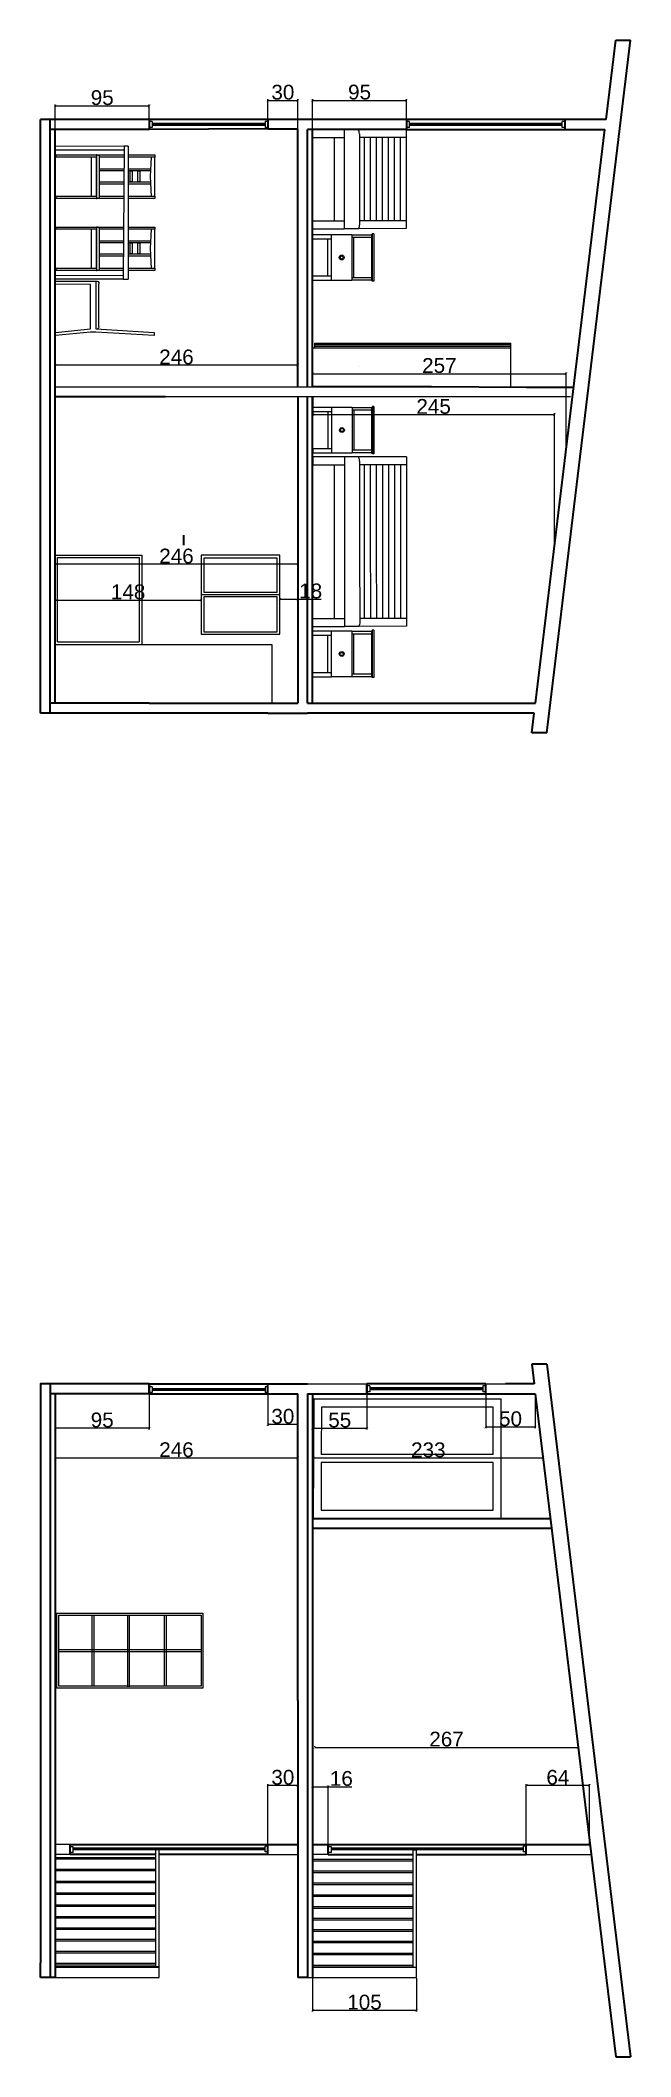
# Model space of a CAD drawing. Header units: millimetres. Extents: x -22998 to -18786, y -314738 to -312693.
# Drawn here: x -19385 to -18786, y -314738 to -312693 of the extents above.
import ezdxf

# ---------------------------------------------------------------- set-up
doc = ezdxf.new("R2010")
doc.units = ezdxf.units.MM
for name, color, linetype, lineweight in [('A-ELEV-MBE1', 7, 'Continuous', 35), ('A-FURN', 8, 'Continuous', 18), ('A-GLAZ-FULL', 4, 'Continuous', 25), ('A-SECT-MCUT', 7, 'Continuous', 35), ('A-WALL-FULL-INTR', 7, 'Continuous', 35), ('quote', 3, 'Continuous', 18)]:
    doc.layers.add(name, color=color, linetype=linetype, lineweight=lineweight)
doc.layers.add('linee di prosp', color=3, linetype='Continuous')
doc.layers.add('struttura', color=7, linetype='Continuous')
doc.styles.get("Standard").update_dxf_attribs({"font": 'Arial.ttf'})
doc.dimstyles.new('ISO-25', dxfattribs={"dimtxt": 15, "dimasz": 2.5, "dimexe": 1.25, "dimexo": 0.625, "dimtad": 1, "dimdec": 0, "dimtxsty": 'Standard', "dimblk": 'ARCHTICK', "dimblk1": 'ARCHTICK', "dimblk2": 'ARCHTICK', "dimcen": 2.5, "dimclrd": 256, "dimclrt": 256, "dimadec": 0, "dimazin": 0, "dimtfac": 1, "dimtdec": 0, "dimtmove": 0, "dimatfit": 3, "dimfxl": 1, "dimarcsym": 0})

# ---------------------------------------------------------------- blocks, each defined once
blk = doc.blocks.new('A$C780F1DE5')
blk.add_line((-43.9, 41.9), (38.6, 41.9))
blk.add_lwpolyline([(-61.7, 149), (-55.2, 36.1), (-55.2, 25.6), (-61.7, -42), (-55.5, -42), (-48.9, 25.6), (36.9, 25.6), (38, -42), (43.5, -42), (43.9, 36.1), (-48.9, 36.1), (-55.5, 149), (-61.7, 149)], close=True)
for centre, radius, start, end in [((-43.9, 36.2), 5.65, 89.5406, 155.0919), ((39.3, 37.1), 4.79, 347.6172, 97.8367)]:
    blk.add_arc(centre, radius, start, end)
blk = doc.blocks.new('_ArchTick')
at = {"color": 0, "linetype": 'ByBlock', "const_width": 0.15}
blk.add_lwpolyline([(-0.5, -0.5), (0.5, 0.5)], dxfattribs=at)
blk = doc.blocks.new('*D14')
at = {"layer": 'quote', "color": 0, "lineweight": -2, "transparency": 16777216}
for p, q in [((-19369.7, -313053.5), (-19369.7, -313021)), ((-19123.7, -313043.4), (-19123.7, -313021))]:
    blk.add_line(p, q, dxfattribs=at)
at = {"layer": 'quote', "lineweight": -2, "transparency": 16777216}
blk.add_line((-19123.7, -313022.2), (-19369.7, -313022.2), dxfattribs=at)
at = {"layer": 'quote', "lineweight": -2, "transparency": 16777216, "xscale": 2.5, "yscale": 2.5, "zscale": 2.5, "rotation": 180}
blk.add_blockref('_ArchTick', (-19369.7, -313022.2), dxfattribs=at)
at = {"layer": 'quote', "lineweight": -2, "transparency": 16777216, "xscale": 2.5, "yscale": 2.5, "zscale": 2.5}
blk.add_blockref('_ArchTick', (-19123.7, -313022.2), dxfattribs=at)
at = {"layer": 'quote', "transparency": 16777216, "insert": (-19246.7, -313014), "char_height": 15, "attachment_point": 5}
blk.add_mtext('246', dxfattribs=at)
blk = doc.blocks.new('*D15')
at = {"layer": 'quote', "color": 0, "lineweight": -2, "transparency": 16777216}
for p, q in [((-19108.7, -313043.4), (-19108.7, -313029.7)), ((-18851.6, -313107.8), (-18851.6, -313029.7))]:
    blk.add_line(p, q, dxfattribs=at)
at = {"layer": 'quote', "lineweight": -2, "transparency": 16777216}
blk.add_line((-19108.7, -313030.9), (-18851.6, -313030.9), dxfattribs=at)
at = {"layer": 'quote', "lineweight": -2, "transparency": 16777216, "xscale": 2.5, "yscale": 2.5, "zscale": 2.5, "rotation": 180}
blk.add_blockref('_ArchTick', (-19108.7, -313030.9), dxfattribs=at)
at = {"layer": 'quote', "lineweight": -2, "transparency": 16777216, "xscale": 2.5, "yscale": 2.5, "zscale": 2.5}
blk.add_blockref('_ArchTick', (-18851.6, -313030.9), dxfattribs=at)
at = {"layer": 'quote', "transparency": 16777216, "insert": (-18980.1, -313022.7), "char_height": 15, "attachment_point": 5}
blk.add_mtext('257', dxfattribs=at)
blk = doc.blocks.new('*D16')
at = {"layer": 'quote', "color": 0, "lineweight": -2, "transparency": 16777216}
for p, q in [((-19108.4, -313054.7), (-19108.4, -313073.6)), ((-18863.3, -313204), (-18863.3, -313071.1))]:
    blk.add_line(p, q, dxfattribs=at)
at = {"layer": 'quote', "lineweight": -2, "transparency": 16777216}
blk.add_line((-19108.4, -313072.4), (-18863.3, -313072.4), dxfattribs=at)
at = {"layer": 'quote', "lineweight": -2, "transparency": 16777216, "xscale": 2.5, "yscale": 2.5, "zscale": 2.5, "rotation": 180}
blk.add_blockref('_ArchTick', (-19108.4, -313072.4), dxfattribs=at)
at = {"layer": 'quote', "lineweight": -2, "transparency": 16777216, "xscale": 2.5, "yscale": 2.5, "zscale": 2.5}
blk.add_blockref('_ArchTick', (-18863.3, -313072.4), dxfattribs=at)
at = {"layer": 'quote', "transparency": 16777216, "insert": (-18985.9, -313064.2), "char_height": 15, "attachment_point": 5}
blk.add_mtext('245', dxfattribs=at)
blk = doc.blocks.new('*D17')
at = {"layer": 'quote', "color": 0, "lineweight": -2, "transparency": 16777216}
for p, q in [((-19369.7, -313223.6), (-19369.7, -313223)), ((-19123.7, -313223.6), (-19123.7, -313223))]:
    blk.add_line(p, q, dxfattribs=at)
at = {"layer": 'quote', "lineweight": -2, "transparency": 16777216}
blk.add_line((-19123.7, -313224.2), (-19369.7, -313224.2), dxfattribs=at)
at = {"layer": 'quote', "lineweight": -2, "transparency": 16777216, "xscale": 2.5, "yscale": 2.5, "zscale": 2.5, "rotation": 180}
blk.add_blockref('_ArchTick', (-19369.7, -313224.2), dxfattribs=at)
at = {"layer": 'quote', "lineweight": -2, "transparency": 16777216, "xscale": 2.5, "yscale": 2.5, "zscale": 2.5}
blk.add_blockref('_ArchTick', (-19123.7, -313224.2), dxfattribs=at)
at = {"layer": 'quote', "transparency": 16777216, "insert": (-19246.7, -313216), "char_height": 15, "attachment_point": 5}
blk.add_mtext('246', dxfattribs=at)
blk = doc.blocks.new('*D18')
at = {"layer": 'quote', "color": 0, "lineweight": -2, "transparency": 16777216}
for p, q in [((-19369.7, -313260), (-19369.7, -313259.3)), ((-19221.7, -313260), (-19221.7, -313259.3))]:
    blk.add_line(p, q, dxfattribs=at)
at = {"layer": 'quote', "lineweight": -2, "transparency": 16777216}
blk.add_line((-19369.7, -313260.6), (-19221.7, -313260.6), dxfattribs=at)
at = {"layer": 'quote', "lineweight": -2, "transparency": 16777216, "xscale": 2.5, "yscale": 2.5, "zscale": 2.5, "rotation": 180}
blk.add_blockref('_ArchTick', (-19369.7, -313260.6), dxfattribs=at)
at = {"layer": 'quote', "lineweight": -2, "transparency": 16777216, "xscale": 2.5, "yscale": 2.5, "zscale": 2.5}
blk.add_blockref('_ArchTick', (-19221.7, -313260.6), dxfattribs=at)
at = {"layer": 'quote', "transparency": 16777216, "insert": (-19295.7, -313252.3), "char_height": 15, "attachment_point": 5}
blk.add_mtext('148', dxfattribs=at)
blk = doc.blocks.new('*D19')
at = {"layer": 'quote', "color": 0, "lineweight": -2, "transparency": 16777216}
for p, q in [((-19369.7, -314066.3), (-19369.7, -314132.1)), ((-19123.7, -314066.3), (-19123.7, -314132.1))]:
    blk.add_line(p, q, dxfattribs=at)
at = {"layer": 'quote', "lineweight": -2, "transparency": 16777216}
blk.add_line((-19369.7, -314130.9), (-19123.7, -314130.9), dxfattribs=at)
at = {"layer": 'quote', "lineweight": -2, "transparency": 16777216, "xscale": 2.5, "yscale": 2.5, "zscale": 2.5, "rotation": 180}
blk.add_blockref('_ArchTick', (-19369.7, -314130.9), dxfattribs=at)
at = {"layer": 'quote', "lineweight": -2, "transparency": 16777216, "xscale": 2.5, "yscale": 2.5, "zscale": 2.5}
blk.add_blockref('_ArchTick', (-19123.7, -314130.9), dxfattribs=at)
at = {"layer": 'quote', "transparency": 16777216, "insert": (-19246.7, -314122.6), "char_height": 15, "attachment_point": 5}
blk.add_mtext('246', dxfattribs=at)
blk = doc.blocks.new('*D20')
at = {"layer": 'quote', "color": 0, "lineweight": -2, "transparency": 16777216}
for p, q in [((-19107.8, -314130.3), (-19107.8, -314129.7)), ((-18874.9, -314130.3), (-18874.9, -314129.7))]:
    blk.add_line(p, q, dxfattribs=at)
at = {"layer": 'quote', "lineweight": -2, "transparency": 16777216}
blk.add_line((-19107.8, -314130.9), (-18874.9, -314130.9), dxfattribs=at)
at = {"layer": 'quote', "lineweight": -2, "transparency": 16777216, "xscale": 2.5, "yscale": 2.5, "zscale": 2.5, "rotation": 180}
blk.add_blockref('_ArchTick', (-19107.8, -314130.9), dxfattribs=at)
at = {"layer": 'quote', "lineweight": -2, "transparency": 16777216, "xscale": 2.5, "yscale": 2.5, "zscale": 2.5}
blk.add_blockref('_ArchTick', (-18874.9, -314130.9), dxfattribs=at)
at = {"layer": 'quote', "transparency": 16777216, "insert": (-18991.3, -314122.7), "char_height": 15, "attachment_point": 5}
blk.add_mtext('233', dxfattribs=at)
blk = doc.blocks.new('*D21')
at = {"layer": 'quote', "color": 0, "lineweight": -2, "transparency": 16777216}
for p, q in [((-19106.3, -314423.9), (-19106.3, -314423.2)), ((-18839.3, -314423.9), (-18839.3, -314423.2))]:
    blk.add_line(p, q, dxfattribs=at)
at = {"layer": 'quote', "lineweight": -2, "transparency": 16777216}
blk.add_line((-19106.3, -314424.5), (-18839.3, -314424.5), dxfattribs=at)
at = {"layer": 'quote', "lineweight": -2, "transparency": 16777216, "xscale": 2.5, "yscale": 2.5, "zscale": 2.5, "rotation": 180}
blk.add_blockref('_ArchTick', (-19106.3, -314424.5), dxfattribs=at)
at = {"layer": 'quote', "lineweight": -2, "transparency": 16777216, "xscale": 2.5, "yscale": 2.5, "zscale": 2.5}
blk.add_blockref('_ArchTick', (-18839.3, -314424.5), dxfattribs=at)
at = {"layer": 'quote', "transparency": 16777216, "insert": (-18972.8, -314416.2), "char_height": 15, "attachment_point": 5}
blk.add_mtext('267', dxfattribs=at)
blk = doc.blocks.new('*D22')
at = {"layer": 'quote', "color": 0, "lineweight": -2, "transparency": 16777216}
for p, q in [((-19108.7, -314522.4), (-19108.7, -314463.1)), ((-19092.7, -314522.4), (-19092.7, -314463.1))]:
    blk.add_line(p, q, dxfattribs=at)
at = {"layer": 'quote', "lineweight": -2, "transparency": 16777216}
for p, q in [((-19108.7, -314464.4), (-19092.7, -314464.4)), ((-19092.7, -314464.4), (-19068.9, -314464.4))]:
    blk.add_line(p, q, dxfattribs=at)
at = {"layer": 'quote', "lineweight": -2, "transparency": 16777216, "xscale": 2.5, "yscale": 2.5, "zscale": 2.5, "rotation": 180}
blk.add_blockref('_ArchTick', (-19108.7, -314464.4), dxfattribs=at)
at = {"layer": 'quote', "lineweight": -2, "transparency": 16777216, "xscale": 2.5, "yscale": 2.5, "zscale": 2.5}
blk.add_blockref('_ArchTick', (-19092.7, -314464.4), dxfattribs=at)
at = {"layer": 'quote', "transparency": 16777216, "insert": (-19079.5, -314456.1), "char_height": 15, "attachment_point": 5}
blk.add_mtext('16', dxfattribs=at)
blk = doc.blocks.new('*D23')
at = {"layer": 'quote', "color": 0, "lineweight": -2, "transparency": 16777216}
for p, q in [((-19108.7, -314066.3), (-19108.7, -314102)), ((-19053.5, -314066.3), (-19053.5, -314102))]:
    blk.add_line(p, q, dxfattribs=at)
at = {"layer": 'quote', "lineweight": -2, "transparency": 16777216}
blk.add_line((-19108.7, -314100.7), (-19053.5, -314100.7), dxfattribs=at)
at = {"layer": 'quote', "lineweight": -2, "transparency": 16777216, "xscale": 2.5, "yscale": 2.5, "zscale": 2.5, "rotation": 180}
blk.add_blockref('_ArchTick', (-19108.7, -314100.7), dxfattribs=at)
at = {"layer": 'quote', "lineweight": -2, "transparency": 16777216, "xscale": 2.5, "yscale": 2.5, "zscale": 2.5}
blk.add_blockref('_ArchTick', (-19053.5, -314100.7), dxfattribs=at)
at = {"layer": 'quote', "transparency": 16777216, "insert": (-19081.1, -314092.5), "char_height": 15, "attachment_point": 5}
blk.add_mtext('55', dxfattribs=at)
blk = doc.blocks.new('*D24')
at = {"layer": 'quote', "color": 0, "lineweight": -2, "transparency": 16777216}
for p, q in [((-19369.7, -314066.3), (-19369.7, -314102)), ((-19274.3, -314066.3), (-19274.3, -314102))]:
    blk.add_line(p, q, dxfattribs=at)
at = {"layer": 'quote', "lineweight": -2, "transparency": 16777216}
blk.add_line((-19274.3, -314100.7), (-19369.7, -314100.7), dxfattribs=at)
at = {"layer": 'quote', "lineweight": -2, "transparency": 16777216, "xscale": 2.5, "yscale": 2.5, "zscale": 2.5, "rotation": 180}
blk.add_blockref('_ArchTick', (-19369.7, -314100.7), dxfattribs=at)
at = {"layer": 'quote', "lineweight": -2, "transparency": 16777216, "xscale": 2.5, "yscale": 2.5, "zscale": 2.5}
blk.add_blockref('_ArchTick', (-19274.3, -314100.7), dxfattribs=at)
at = {"layer": 'quote', "transparency": 16777216, "insert": (-19322, -314092.4), "char_height": 15, "attachment_point": 5}
blk.add_mtext('95', dxfattribs=at)
blk = doc.blocks.new('*D25')
at = {"layer": 'quote', "color": 0, "lineweight": -2, "transparency": 16777216}
for p, q in [((-19108.7, -314658.6), (-19108.7, -314692.5)), ((-19003.3, -314658.6), (-19003.3, -314692.5))]:
    blk.add_line(p, q, dxfattribs=at)
at = {"layer": 'quote', "lineweight": -2, "transparency": 16777216}
blk.add_line((-19108.7, -314691.2), (-19003.3, -314691.2), dxfattribs=at)
at = {"layer": 'quote', "lineweight": -2, "transparency": 16777216, "xscale": 2.5, "yscale": 2.5, "zscale": 2.5, "rotation": 180}
blk.add_blockref('_ArchTick', (-19108.7, -314691.2), dxfattribs=at)
at = {"layer": 'quote', "lineweight": -2, "transparency": 16777216, "xscale": 2.5, "yscale": 2.5, "zscale": 2.5}
blk.add_blockref('_ArchTick', (-19003.3, -314691.2), dxfattribs=at)
at = {"layer": 'quote', "transparency": 16777216, "insert": (-19056, -314683), "char_height": 15, "attachment_point": 5}
blk.add_mtext('105', dxfattribs=at)
blk = doc.blocks.new('*D26')
at = {"layer": 'quote', "color": 0, "lineweight": -2, "transparency": 16777216}
for p, q in [((-18891.9, -314522.4), (-18891.9, -314461.9)), ((-18827.9, -314522.4), (-18827.9, -314461.9))]:
    blk.add_line(p, q, dxfattribs=at)
at = {"layer": 'quote', "lineweight": -2, "transparency": 16777216}
blk.add_line((-18827.9, -314463.1), (-18891.9, -314463.1), dxfattribs=at)
at = {"layer": 'quote', "lineweight": -2, "transparency": 16777216, "xscale": 2.5, "yscale": 2.5, "zscale": 2.5, "rotation": 180}
blk.add_blockref('_ArchTick', (-18891.9, -314463.1), dxfattribs=at)
at = {"layer": 'quote', "lineweight": -2, "transparency": 16777216, "xscale": 2.5, "yscale": 2.5, "zscale": 2.5}
blk.add_blockref('_ArchTick', (-18827.9, -314463.1), dxfattribs=at)
at = {"layer": 'quote', "transparency": 16777216, "insert": (-18859.9, -314454.9), "char_height": 15, "attachment_point": 5}
blk.add_mtext('64', dxfattribs=at)
blk = doc.blocks.new('*D27')
at = {"layer": 'quote', "color": 0, "lineweight": -2, "transparency": 16777216}
for p, q in [((-19153.9, -314522.4), (-19153.9, -314461.9)), ((-19123.7, -314522.4), (-19123.7, -314461.9))]:
    blk.add_line(p, q, dxfattribs=at)
at = {"layer": 'quote', "lineweight": -2, "transparency": 16777216}
blk.add_line((-19123.7, -314463.1), (-19153.9, -314463.1), dxfattribs=at)
at = {"layer": 'quote', "lineweight": -2, "transparency": 16777216, "xscale": 2.5, "yscale": 2.5, "zscale": 2.5, "rotation": 180}
blk.add_blockref('_ArchTick', (-19153.9, -314463.1), dxfattribs=at)
at = {"layer": 'quote', "lineweight": -2, "transparency": 16777216, "xscale": 2.5, "yscale": 2.5, "zscale": 2.5}
blk.add_blockref('_ArchTick', (-19123.7, -314463.1), dxfattribs=at)
at = {"layer": 'quote', "transparency": 16777216, "insert": (-19138.8, -314454.9), "char_height": 15, "attachment_point": 5}
blk.add_mtext('30', dxfattribs=at)
blk = doc.blocks.new('*D28')
at = {"layer": 'quote', "color": 0, "lineweight": -2, "transparency": 16777216}
for p, q in [((-19153.9, -314065.2), (-19153.9, -314098.2)), ((-19123.7, -314066.3), (-19123.7, -314098.2))]:
    blk.add_line(p, q, dxfattribs=at)
at = {"layer": 'quote', "lineweight": -2, "transparency": 16777216}
blk.add_line((-19123.7, -314097), (-19153.9, -314097), dxfattribs=at)
at = {"layer": 'quote', "lineweight": -2, "transparency": 16777216, "xscale": 2.5, "yscale": 2.5, "zscale": 2.5, "rotation": 180}
blk.add_blockref('_ArchTick', (-19153.9, -314097), dxfattribs=at)
at = {"layer": 'quote', "lineweight": -2, "transparency": 16777216, "xscale": 2.5, "yscale": 2.5, "zscale": 2.5}
blk.add_blockref('_ArchTick', (-19123.7, -314097), dxfattribs=at)
at = {"layer": 'quote', "transparency": 16777216, "insert": (-19138.8, -314088.7), "char_height": 15, "attachment_point": 5}
blk.add_mtext('30', dxfattribs=at)
blk = doc.blocks.new('*D29')
at = {"layer": 'quote', "color": 0, "lineweight": -2, "transparency": 16777216}
for p, q in [((-18933, -314066.3), (-18933, -314100.7)), ((-18882.8, -314066.3), (-18882.8, -314100.7))]:
    blk.add_line(p, q, dxfattribs=at)
at = {"layer": 'quote', "lineweight": -2, "transparency": 16777216}
blk.add_line((-18882.8, -314099.5), (-18933, -314099.5), dxfattribs=at)
at = {"layer": 'quote', "lineweight": -2, "transparency": 16777216, "xscale": 2.5, "yscale": 2.5, "zscale": 2.5, "rotation": 180}
blk.add_blockref('_ArchTick', (-18933, -314099.5), dxfattribs=at)
at = {"layer": 'quote', "lineweight": -2, "transparency": 16777216, "xscale": 2.5, "yscale": 2.5, "zscale": 2.5}
blk.add_blockref('_ArchTick', (-18882.8, -314099.5), dxfattribs=at)
at = {"layer": 'quote', "transparency": 16777216, "insert": (-18907.9, -314091.2), "char_height": 15, "attachment_point": 5}
blk.add_mtext('50', dxfattribs=at)
blk = doc.blocks.new('*D30')
at = {"layer": 'quote', "color": 0, "lineweight": -2, "transparency": 16777216}
for p, q in [((-19141.7, -313259), (-19141.7, -313258.4)), ((-19123.7, -313259), (-19123.7, -313258.4))]:
    blk.add_line(p, q, dxfattribs=at)
at = {"layer": 'quote', "lineweight": -2, "transparency": 16777216}
for p, q in [((-19141.7, -313259.6), (-19123.7, -313259.6)), ((-19123.7, -313259.6), (-19099.9, -313259.6))]:
    blk.add_line(p, q, dxfattribs=at)
at = {"layer": 'quote', "lineweight": -2, "transparency": 16777216, "xscale": 2.5, "yscale": 2.5, "zscale": 2.5, "rotation": 180}
blk.add_blockref('_ArchTick', (-19141.7, -313259.6), dxfattribs=at)
at = {"layer": 'quote', "lineweight": -2, "transparency": 16777216, "xscale": 2.5, "yscale": 2.5, "zscale": 2.5}
blk.add_blockref('_ArchTick', (-19123.7, -313259.6), dxfattribs=at)
at = {"layer": 'quote', "transparency": 16777216, "insert": (-19110.6, -313251.4), "char_height": 15, "attachment_point": 5}
blk.add_mtext('18', dxfattribs=at)
blk = doc.blocks.new('*D31')
at = {"layer": 'quote', "color": 0, "lineweight": -2, "transparency": 16777216}
for p, q in [((-19369.7, -312782.4), (-19369.7, -312757.9)), ((-19274.3, -312782.4), (-19274.3, -312757.9))]:
    blk.add_line(p, q, dxfattribs=at)
at = {"layer": 'quote', "lineweight": -2, "transparency": 16777216}
blk.add_line((-19369.7, -312759.2), (-19274.3, -312759.2), dxfattribs=at)
at = {"layer": 'quote', "lineweight": -2, "transparency": 16777216, "xscale": 2.5, "yscale": 2.5, "zscale": 2.5, "rotation": 180}
blk.add_blockref('_ArchTick', (-19369.7, -312759.2), dxfattribs=at)
at = {"layer": 'quote', "lineweight": -2, "transparency": 16777216, "xscale": 2.5, "yscale": 2.5, "zscale": 2.5}
blk.add_blockref('_ArchTick', (-19274.3, -312759.2), dxfattribs=at)
at = {"layer": 'quote', "transparency": 16777216, "insert": (-19322, -312750.9), "char_height": 15, "attachment_point": 5}
blk.add_mtext('95', dxfattribs=at)
blk = doc.blocks.new('*D32')
at = {"layer": 'quote', "color": 0, "lineweight": -2, "transparency": 16777216}
for p, q in [((-19153.9, -312772.4), (-19153.9, -312752.4)), ((-19123.7, -312781.8), (-19123.7, -312752.4))]:
    blk.add_line(p, q, dxfattribs=at)
at = {"layer": 'quote', "lineweight": -2, "transparency": 16777216}
blk.add_line((-19153.9, -312753.6), (-19123.7, -312753.6), dxfattribs=at)
at = {"layer": 'quote', "lineweight": -2, "transparency": 16777216, "xscale": 2.5, "yscale": 2.5, "zscale": 2.5, "rotation": 180}
blk.add_blockref('_ArchTick', (-19153.9, -312753.6), dxfattribs=at)
at = {"layer": 'quote', "lineweight": -2, "transparency": 16777216, "xscale": 2.5, "yscale": 2.5, "zscale": 2.5}
blk.add_blockref('_ArchTick', (-19123.7, -312753.6), dxfattribs=at)
at = {"layer": 'quote', "transparency": 16777216, "insert": (-19138.8, -312745.4), "char_height": 15, "attachment_point": 5}
blk.add_mtext('30', dxfattribs=at)
blk = doc.blocks.new('*D33')
at = {"layer": 'quote', "color": 0, "lineweight": -2, "transparency": 16777216}
for p, q in [((-19108.7, -312782.4), (-19108.7, -312752.4)), ((-19013.3, -312782.4), (-19013.3, -312752.4))]:
    blk.add_line(p, q, dxfattribs=at)
at = {"layer": 'quote', "lineweight": -2, "transparency": 16777216}
blk.add_line((-19108.7, -312753.6), (-19013.3, -312753.6), dxfattribs=at)
at = {"layer": 'quote', "lineweight": -2, "transparency": 16777216, "xscale": 2.5, "yscale": 2.5, "zscale": 2.5, "rotation": 180}
blk.add_blockref('_ArchTick', (-19108.7, -312753.6), dxfattribs=at)
at = {"layer": 'quote', "lineweight": -2, "transparency": 16777216, "xscale": 2.5, "yscale": 2.5, "zscale": 2.5}
blk.add_blockref('_ArchTick', (-19013.3, -312753.6), dxfattribs=at)
at = {"layer": 'quote', "transparency": 16777216, "insert": (-19061, -312745.3), "char_height": 15, "attachment_point": 5}
blk.add_mtext('95', dxfattribs=at)

msp = doc.modelspace()

# ---------------------------------------------------------------- linework, layer by layer
for p, q in [((-19108.7, -313044), (-19108.7, -313004.9)), ((-19102.7, -313004.9), (-19108.7, -313004.9)), ((-19106.3, -313000), (-18907.5, -313000)), ((-19106.3, -313004.9), (-19106.3, -313000)), ((-18907.5, -313001.5), (-19106.3, -313001.5)), ((-19106.3, -313003), (-18907.5, -313003)), ((-18907.5, -313004.9), (-19102.7, -313004.9)), ((-18907.5, -313044), (-18907.5, -313000)), ((-19369.7, -313054.1), (-18847.2, -313054)), ((-19113.7, -314055.7), (-19053.5, -314055.7)), ((-18933, -314055.7), (-18912.9, -314055.7)), ((-19108.1, -314183.7), (-19108.1, -314183.7)), ((-19100.1, -314191.8), (-19100.1, -314191.8)), ((-19354.6, -314523), (-19369.8, -314523)), ((-19092.7, -314523), (-19108.7, -314523)), ((-18891.9, -314523), (-18827.9, -314523)), ((-19374.7, -314658), (-19374.7, -314533.1)), ((-19354.6, -314533.1), (-19369.8, -314533.1)), ((-19267.9, -314536.5), (-19369.6, -314536.5)), ((-19267.9, -314538), (-19369.6, -314538)), ((-19267.9, -314528.4), (-19267.9, -314647.2)), ((-19264.2, -314658), (-19264.2, -314528.4)), ((-19153.9, -314533.1), (-19123.7, -314533.1)), ((-19092.7, -314533.1), (-19108.7, -314533.1)), ((-19007.1, -314538.4), (-19108.7, -314538.4)), ((-19007.1, -314539.9), (-19108.7, -314539.9)), ((-19003.3, -314528.6), (-19007.1, -314528.6)), ((-19007.1, -314528.6), (-19007.1, -314647.9)), ((-19003.3, -314647.9), (-19003.3, -314528.6)), ((-18891.9, -314533.1), (-18826.1, -314533.1)), ((-19268.1, -314548.3), (-19369.8, -314548.3)), ((-19268.1, -314549.8), (-19369.8, -314549.8)), ((-19267.9, -314560.5), (-19369.8, -314560.5)), ((-19267.9, -314562), (-19369.8, -314562)), ((-19007.1, -314562.4), (-19108.7, -314562.4)), ((-19007.1, -314563.9), (-19108.7, -314563.9)), ((-19007.2, -314550.2), (-19108.6, -314550.2)), ((-19007.2, -314551.8), (-19108.6, -314551.8)), ((-19267.9, -314572.3), (-19369.8, -314572.3)), ((-19267.9, -314573.9), (-19369.8, -314573.9)), ((-19267.9, -314584.4), (-19369.8, -314584.4)), ((-19267.9, -314585.9), (-19369.8, -314585.9)), ((-19007.1, -314574.3), (-19108.7, -314574.3)), ((-19007.1, -314575.8), (-19108.7, -314575.8)), ((-19007.1, -314586.3), (-19108.6, -314586.3)), ((-19267.9, -314596.3), (-19369.8, -314596.3)), ((-19267.9, -314597.8), (-19369.8, -314597.8)), ((-19267.9, -314607.8), (-19369.8, -314607.8)), ((-19007.1, -314598.2), (-19108.7, -314598.2)), ((-19007.1, -314599.7), (-19108.7, -314599.7)), ((-19007.1, -314587.8), (-19108.6, -314587.8)), ((-19267.9, -314609.3), (-19369.8, -314609.3)), ((-19267.9, -314619.5), (-19369.8, -314619.5)), ((-19267.9, -314621), (-19369.8, -314621)), ((-19007.1, -314609.7), (-19108.7, -314609.7)), ((-19007.1, -314611.2), (-19108.7, -314611.2)), ((-19007.1, -314621.4), (-19108.7, -314621.4)), ((-19007.1, -314622.9), (-19108.7, -314622.9)), ((-19267.9, -314631.7), (-19369.9, -314631.7)), ((-19267.9, -314633.2), (-19369.8, -314633.2)), ((-19264.2, -314647.2), (-19369.8, -314647.2)), ((-19264.2, -314647.9), (-19369.8, -314647.9)), ((-19267.9, -314643.9), (-19369.7, -314643.9)), ((-19267.9, -314645.4), (-19369.7, -314645.4)), ((-19007.1, -314633.6), (-19108.7, -314633.6)), ((-19007.1, -314635.1), (-19108.7, -314635.1)), ((-19007.1, -314645.8), (-19108.7, -314645.8)), ((-19007.1, -314647.3), (-19108.7, -314647.3)), ((-19003.3, -314647.9), (-19108.7, -314647.9)), ((-19003.3, -314658), (-19003.3, -314647.9)), ((-19369.8, -314658), (-19264.2, -314658)), ((-19113.7, -314658), (-19003.3, -314658))]:
    msp.add_line(p, q)
at = {"layer": 'A-ELEV-MBE1'}
msp.add_line((-19369.7, -313054.1), (-19257.8, -313054.1), dxfattribs=at)
at = {"layer": 'A-FURN'}
for p, q in [((-19369.7, -312799.9), (-19295.7, -312800)), ((-19369.7, -312799.9), (-19369.7, -312803.9)), ((-19369.7, -312803.9), (-19299.7, -312803.9)), ((-19299.7, -312800), (-19300.7, -312935)), ((-19295.7, -312800), (-19299.7, -312800)), ((-19295.7, -312800), (-19295.7, -312935)), ((-19327.9, -312808.9), (-19327.9, -312853)), ((-19324.8, -312851.7), (-19324.8, -312810.2)), ((-19327.9, -312882.1), (-19327.9, -312926.2)), ((-19324.8, -312924.9), (-19324.8, -312883.4)), ((-19048.2, -312889.1), (-19048.7, -312890)), ((-19046.7, -312889.1), (-19048.2, -312889.1)), ((-19046.7, -312889.1), (-19046.7, -312937.1)), ((-19089.4, -312890), (-19108.7, -312890)), ((-19108.7, -312890), (-19108.7, -312894)), ((-19108.7, -312894), (-19089.4, -312894)), ((-19093.4, -312894), (-19093.4, -312932.1)), ((-19067.1, -312892.9), (-19067.1, -312933.2)), ((-19048.7, -312936.1), (-19048.7, -312890)), ((-19369.7, -312935), (-19369.4, -312931)), ((-19300.7, -312935), (-19369.7, -312935)), ((-19369.4, -312931), (-19300.7, -312931.2)), ((-19300.7, -312935), (-19295.7, -312935)), ((-19089.4, -312932.1), (-19108.7, -312932.1)), ((-19108.7, -312932.1), (-19108.7, -312936.1)), ((-19108.7, -312936.1), (-19089.4, -312936.1)), ((-19048.2, -312937.1), (-19048.7, -312936.1)), ((-19046.7, -312937.1), (-19048.2, -312937.1)), ((-19061.2, -313024), (-19061.2, -313024)), ((-19089.1, -313065.1), (-19108.4, -313065.1)), ((-19108.4, -313065.1), (-19108.4, -313069.1)), ((-19108.4, -313069.1), (-19089.1, -313069.1)), ((-19093.1, -313069.1), (-19093.1, -313107.2)), ((-19066.9, -313068), (-19066.9, -313108.3)), ((-19047.9, -313064.2), (-19048.4, -313065.1)), ((-19048.4, -313111.2), (-19048.4, -313065.1)), ((-19046.4, -313064.2), (-19047.9, -313064.2)), ((-19046.4, -313064.2), (-19046.4, -313112.2)), ((-19089.1, -313107.2), (-19108.4, -313107.2)), ((-19108.4, -313107.2), (-19108.4, -313111.2)), ((-19108.4, -313111.2), (-19089.1, -313111.2)), ((-19047.9, -313112.2), (-19048.4, -313111.2)), ((-19046.4, -313112.2), (-19047.9, -313112.2)), ((-19369.7, -313306.1), (-19369.7, -313215.1)), ((-19369.7, -313215.1), (-19281.7, -313215.1)), ((-19281.7, -313215.1), (-19281.7, -313306.1)), ((-19221.7, -313215.1), (-19221.7, -313295.1)), ((-19141.7, -313215.1), (-19221.7, -313215.1)), ((-19221.7, -313215.1), (-19221.7, -313215.1)), ((-19141.7, -313295.1), (-19141.7, -313215.1)), ((-19367.2, -313217.5), (-19284.5, -313217.5)), ((-19367.2, -313303), (-19367.2, -313217.5)), ((-19284.5, -313217.5), (-19284.5, -313303)), ((-19144.4, -313217.9), (-19219.1, -313217.9)), ((-19219.1, -313217.9), (-19219.1, -313252.9)), ((-19144.4, -313252.9), (-19144.4, -313217.9)), ((-19141.7, -313255.1), (-19221.7, -313255.1)), ((-19144.4, -313252.9), (-19219.1, -313252.9)), ((-19144.4, -313257.4), (-19219.1, -313257.4)), ((-19219.1, -313257.4), (-19219.1, -313292.8)), ((-19144.4, -313292.8), (-19144.4, -313257.4)), ((-19221.7, -313295.1), (-19141.7, -313295.1)), ((-19219.1, -313292.8), (-19144.4, -313292.8)), ((-19089.4, -313292.2), (-19108.7, -313292.2)), ((-19108.7, -313292.2), (-19108.7, -313296.2)), ((-19108.7, -313296.2), (-19089.4, -313296.2)), ((-19093.4, -313296.2), (-19093.4, -313334.3)), ((-19067.1, -313295.1), (-19067.1, -313335.4)), ((-19048.2, -313291.2), (-19048.7, -313292.2)), ((-19048.7, -313338.3), (-19048.7, -313292.2)), ((-19046.7, -313291.2), (-19048.2, -313291.2)), ((-19046.7, -313291.2), (-19046.7, -313339.2)), ((-19149.7, -313306.1), (-19369.7, -313306.1)), ((-19369.7, -313306.1), (-19369.7, -313365.1)), ((-19367.2, -313303), (-19284.5, -313303)), ((-19281.7, -313306.1), (-19281.7, -313306.1)), ((-19149.7, -313365.1), (-19149.7, -313306.1)), ((-19089.4, -313334.3), (-19108.7, -313334.3)), ((-19108.7, -313334.3), (-19108.7, -313338.3)), ((-19108.7, -313338.3), (-19089.4, -313338.3)), ((-19048.2, -313339.2), (-19048.7, -313338.3)), ((-19046.7, -313339.2), (-19048.2, -313339.2)), ((-19369.7, -313365.1), (-19149.7, -313365.1)), ((-19107.5, -314071.3), (-19108.1, -314191.8)), ((-18917.4, -314071.3), (-19107.5, -314071.3)), ((-18917.4, -314191.8), (-18917.4, -314071.3)), ((-19099.5, -314079.3), (-19099.8, -314127.5)), ((-18925.4, -314079.3), (-19099.5, -314079.3)), ((-18925.4, -314127.5), (-18925.4, -314079.3)), ((-19099.8, -314135.5), (-19100, -314183.7)), ((-18925.4, -314127.5), (-19099.8, -314127.5)), ((-18925.4, -314135.5), (-19099.8, -314135.5)), ((-18925.4, -314183.7), (-18925.4, -314135.5)), ((-19108.1, -314191.8), (-18917.4, -314191.8)), ((-19100, -314183.7), (-18925.4, -314183.7)), ((-19332.4, -314289.9), (-19332.4, -314362.1)), ((-19330.4, -314289.9), (-19330.4, -314362.1)), ((-19296.5, -314290.8), (-19296.5, -314362.9)), ((-19294.5, -314290.8), (-19294.5, -314362.9)), ((-19259.3, -314290.3), (-19259.3, -314362.4)), ((-19257.3, -314290.3), (-19257.3, -314362.4)), ((-19221.8, -314325.4), (-19366.1, -314325.4)), ((-19221.8, -314327.4), (-19366.1, -314327.4))]:
    msp.add_line(p, q, dxfattribs=at)
for points in [[(-19327.9, -312811.3), (-19368.7, -312811.3), (-19368.7, -312808.9), (-19327.7, -312808.9)], [(-19326.9, -312808.9), (-19299.7, -312808.9)], [(-19299.8, -312811.3), (-19324.8, -312811.3)], [(-19324.8, -312823), (-19299.9, -312823)], [(-19299.9, -312825.1), (-19324.8, -312825.1)], [(-19295.7, -312808.9), (-19268.7, -312808.9), (-19268.7, -312811.3), (-19295.7, -312811.3)], [(-19295.7, -312823), (-19273.1, -312823)], [(-19273.2, -312825.1), (-19295.7, -312825.1)], [(-19272.5, -312811.3), (-19273.5, -312830.8), (-19272.5, -312850.7), (-19268.7, -312850.7), (-19268.7, -312811.3)], [(-19300, -312838.7), (-19324.8, -312838.7), (-19324.8, -312836.3), (-19300, -312836.3)], [(-19295.7, -312836.3), (-19273.2, -312836.3)], [(-19273.1, -312838.7), (-19295.7, -312838.7)], [(-19300.1, -312853), (-19368.7, -312853), (-19368.7, -312850.7), (-19327.9, -312850.7)], [(-19324.8, -312850.7), (-19300.1, -312850.7)], [(-19295.7, -312850.7), (-19268.7, -312850.7), (-19268.7, -312853), (-19295.7, -312853)], [(-19327.9, -312884.4), (-19368.7, -312884.4), (-19368.7, -312882.1), (-19327.7, -312882.1)], [(-19326.9, -312882.1), (-19300.3, -312882.1)], [(-19300.3, -312884.4), (-19324.8, -312884.4)], [(-19295.7, -312882.1), (-19268.7, -312882.1), (-19268.7, -312884.4), (-19295.7, -312884.4)], [(-19272.5, -312884.4), (-19273.5, -312904), (-19272.5, -312923.8), (-19268.7, -312923.8), (-19268.7, -312884.4)], [(-19324.8, -312896.2), (-19300.4, -312896.2)], [(-19300.4, -312898.2), (-19324.8, -312898.2)], [(-19300.5, -312911.8), (-19324.8, -312911.8), (-19324.8, -312909.4), (-19300.5, -312909.4)], [(-19295.7, -312896.2), (-19273.1, -312896.2)], [(-19273.2, -312898.2), (-19295.7, -312898.2)], [(-19295.7, -312909.4), (-19273.2, -312909.4)], [(-19068.9, -312890), (-19048.7, -312890)], [(-19048.7, -312892.9), (-19068.9, -312892.9)], [(-19300.6, -312926.2), (-19368.7, -312926.2), (-19368.7, -312923.8), (-19327.9, -312923.8)], [(-19324.8, -312923.8), (-19300.6, -312923.8)], [(-19273.1, -312911.8), (-19295.7, -312911.8)], [(-19295.7, -312923.8), (-19268.7, -312923.8), (-19268.7, -312926.2), (-19295.7, -312926.2)], [(-19068.9, -312933.2), (-19048.7, -312933.2)], [(-19048.7, -312936.1), (-19068.9, -312936.1)], [(-19068.6, -313065.1), (-19048.4, -313065.1)], [(-19048.4, -313068), (-19068.6, -313068)], [(-19068.6, -313108.3), (-19048.4, -313108.3)], [(-19048.4, -313111.2), (-19068.6, -313111.2)], [(-19068.9, -313292.2), (-19048.7, -313292.2)], [(-19048.7, -313295.1), (-19068.9, -313295.1)], [(-19068.9, -313335.4), (-19048.7, -313335.4)], [(-19048.7, -313338.3), (-19068.9, -313338.3)]]:
    msp.add_lwpolyline(points, dxfattribs=at)
for points in [[(-19333.3, -312811.3), (-19333.3, -312850.7), (-19327.9, -312850.7), (-19327.9, -312811.3)], [(-19291.7, -312825.1), (-19291.7, -312836.3), (-19293.7, -312836.3), (-19293.7, -312825.1)], [(-19283.9, -312825.1), (-19283.9, -312836.3), (-19286, -312836.3), (-19286, -312825.1)], [(-19333.3, -312884.4), (-19333.3, -312923.8), (-19327.9, -312923.8), (-19327.9, -312884.4)], [(-19068.9, -312889.6), (-19068.9, -312936.4), (-19089.4, -312936.4), (-19089.4, -312889.6)], [(-19291.7, -312898.2), (-19291.7, -312909.4), (-19293.7, -312909.4), (-19293.7, -312898.2)], [(-19283.9, -312898.2), (-19283.9, -312909.4), (-19286, -312909.4), (-19286, -312898.2)], [(-19068.6, -313064.7), (-19068.6, -313111.6), (-19089.1, -313111.6), (-19089.1, -313064.7)], [(-19068.9, -313291.8), (-19068.9, -313338.6), (-19089.4, -313338.6), (-19089.4, -313291.8)], [(-19368.1, -314364.4), (-19368.1, -314288.3), (-19219.8, -314288.3), (-19219.8, -314364.4)], [(-19366.1, -314362.4), (-19366.1, -314290.3), (-19221.8, -314290.3), (-19221.8, -314362.4)]]:
    msp.add_lwpolyline(points, close=True, dxfattribs=at)
for centre, radius in [((-19079.1, -312913), 2.47), ((-19079.1, -312913), 1.59), ((-19078.9, -313088.1), 2.47), ((-19078.9, -313088.1), 1.59), ((-19079.1, -313315.2), 2.47), ((-19079.1, -313315.2), 1.59)]:
    msp.add_circle(centre, radius, dxfattribs=at)
for centre, start, end in [((-19327.3, -312811.9), 33.8161, 100.8968), ((-19327.3, -312850.1), 259.1032, 326.1839), ((-19327.3, -312885.1), 33.8161, 100.8968), ((-19327.3, -312923.2), 259.1032, 326.1839)]:
    msp.add_arc(centre, 2.97, start, end, dxfattribs=at)
at = {"layer": 'A-GLAZ-FULL'}
for p, q in [((-19271.3, -312775), (-19274.3, -312775)), ((-19271.3, -312781), (-19274.3, -312781)), ((-19271.3, -312775), (-19271.3, -312781)), ((-19156.9, -312777), (-19271.3, -312777)), ((-19156.9, -312778), (-19271.3, -312778)), ((-19156.9, -312779), (-19271.3, -312779)), ((-19153.9, -312775), (-19156.9, -312775)), ((-19156.9, -312775), (-19156.9, -312781)), ((-19153.9, -312781), (-19156.9, -312781)), ((-19010.3, -312775), (-19013.3, -312775)), ((-19010.3, -312781), (-19013.3, -312781)), ((-19010.3, -312781), (-19010.3, -312775)), ((-18855.7, -312777), (-19010.3, -312777)), ((-18855.7, -312778), (-19010.3, -312778)), ((-18855.7, -312779), (-19010.3, -312779)), ((-18852.7, -312775), (-18855.7, -312775)), ((-18855.7, -312781), (-18855.7, -312775)), ((-18852.7, -312781), (-18855.7, -312781)), ((-19271.3, -314058.6), (-19274.3, -314058.6)), ((-19271.3, -314064.6), (-19274.3, -314064.6)), ((-19271.3, -314058.6), (-19271.3, -314064.6)), ((-19156.9, -314060.6), (-19271.3, -314060.6)), ((-19156.9, -314061.6), (-19271.3, -314061.6)), ((-19156.9, -314062.6), (-19271.3, -314062.6)), ((-19153.9, -314058.6), (-19156.9, -314058.6)), ((-19156.9, -314058.6), (-19156.9, -314064.6)), ((-19153.9, -314064.6), (-19156.9, -314064.6)), ((-19050.5, -314057.7), (-19053.5, -314057.7)), ((-19050.5, -314063.7), (-19053.5, -314063.7)), ((-19050.5, -314057.7), (-19050.5, -314063.7)), ((-18936, -314059.7), (-19050.5, -314059.7)), ((-18936, -314060.7), (-19050.5, -314060.7)), ((-18936, -314061.7), (-19050.5, -314061.7)), ((-18933, -314057.7), (-18936, -314057.7)), ((-18936, -314057.7), (-18936, -314063.7)), ((-18933, -314063.7), (-18936, -314063.7)), ((-19351.5, -314525.3), (-19354.5, -314525.3)), ((-19351.5, -314531.3), (-19351.5, -314525.3)), ((-19153.9, -314524.6), (-19156.9, -314524.6)), ((-19156.9, -314530.6), (-19156.9, -314524.6)), ((-19089.6, -314525.3), (-19092.6, -314525.3)), ((-19089.5, -314531.3), (-19089.5, -314525.3)), ((-18891.9, -314524.6), (-18894.9, -314524.6)), ((-18894.9, -314530.6), (-18894.9, -314524.6)), ((-19351.5, -314531.3), (-19354.5, -314531.3)), ((-19156.9, -314526.6), (-19351.5, -314526.6)), ((-19156.9, -314527.6), (-19351.5, -314527.6)), ((-19156.9, -314528.6), (-19351.5, -314528.3)), ((-19153.9, -314530.6), (-19156.9, -314530.6)), ((-19089.5, -314531.3), (-19092.5, -314531.3)), ((-18894.9, -314526.6), (-19089.5, -314526.6)), ((-18894.9, -314527.6), (-19089.5, -314527.6)), ((-18894.9, -314528.6), (-19089.5, -314528.3)), ((-18891.9, -314530.6), (-18894.9, -314530.6))]:
    msp.add_line(p, q, dxfattribs=at)
at = {"layer": 'A-SECT-MCUT'}
for p, q in [((-18801.2, -312692.7), (-18786.1, -312692.7)), ((-19374.7, -313375.3), (-19374.7, -312773)), ((-19274.3, -312773), (-19274.3, -312783)), ((-19113.7, -312773), (-19153.9, -312773)), ((-19153.9, -312773), (-19153.9, -312782.4)), ((-19153.9, -312782.4), (-19123.7, -312782.4)), ((-19123.7, -313044), (-19123.7, -312782.4)), ((-19113.7, -313044), (-19113.7, -312783)), ((-19013.3, -312773), (-19013.3, -312783)), ((-18811, -312773), (-18852.7, -312773)), ((-18852.7, -312773), (-18852.7, -312783)), ((-18852.7, -312783), (-18852.7, -312783)), ((-19239.2, -313204.7), (-19239.2, -313194.6)), ((-19113.7, -313365.1), (-18882.6, -313365.1)), ((-18912.9, -313375.3), (-19113.7, -313375.3)), ((-18884, -313375.3), (-18912.9, -313375.3)), ((-18871, -313395.4), (-18886.4, -313395.4)), ((-19374.7, -314055.7), (-19374.7, -314658)), ((-19274.3, -314055.6), (-19274.3, -314065.7)), ((-19274.3, -314065.7), (-19274.3, -314055.7)), ((-19053.5, -314065.7), (-19053.5, -314055.7)), ((-19053.5, -314055.7), (-19053.5, -314065.7)), ((-18933, -314065.7), (-18933, -314055.7)), ((-18884, -314055.7), (-18912.9, -314055.7)), ((-18871, -314035.6), (-18886.4, -314035.6)), ((-19123.7, -314376.9), (-19123.7, -314658)), ((-19113.7, -314376.9), (-19113.7, -314658)), ((-19354.6, -314533.1), (-19354.6, -314523)), ((-19153.9, -314533.1), (-19153.9, -314523)), ((-19092.7, -314533.1), (-19092.7, -314523)), ((-18891.9, -314533.1), (-18891.9, -314523)), ((-19384.7, -314658), (-19384.7, -314642.9)), ((-19369.8, -314658), (-19384.7, -314658)), ((-19113.7, -314658), (-19123.7, -314658)), ((-18801.2, -314738.3), (-18786.1, -314738.3))]:
    msp.add_line(p, q, dxfattribs=at)
for points in [[(-18871, -313395.4), (-18786.1, -312692.7)], [(-18811, -312773), (-18801.2, -312692.7)], [(-19384.7, -313375.3), (-19384.7, -313360.2), (-19384.7, -312773)], [(-19274.3, -312773), (-19384.7, -312773)], [(-19274.3, -312783), (-19374.7, -312783)], [(-19369.7, -313365.1), (-19369.7, -312783)], [(-19013.3, -312773), (-19113.7, -312773)], [(-19013.3, -312783), (-19113.7, -312783)], [(-19108.7, -313044), (-19108.7, -312783)], [(-18882.6, -313365.1), (-18812.2, -312783)], [(-19108.7, -313365.1), (-19108.7, -313054.1)], [(-19153.9, -313375.3), (-19384.7, -313375.3)], [(-19274.3, -313365.1), (-19374.7, -313365.1)], [(-18886.4, -313395.4), (-18884, -313375.3)], [(-19374.7, -314055.7), (-19374.7, -314055.7), (-19384.7, -314055.7)], [(-19384.7, -314055.7), (-19384.7, -314055.7), (-19384.7, -314642.9)], [(-19274.3, -314055.6), (-19374.7, -314055.6)], [(-18886.4, -314035.6), (-18884, -314055.7)], [(-18871, -314035.6), (-18786.1, -314738.3)], [(-19274.3, -314065.7), (-19374.7, -314065.7)], [(-19369.7, -314065.7), (-19369.8, -314658)], [(-19108.7, -314065.7), (-19108.7, -314376.9)], [(-18882.8, -314065.7), (-18811, -314658)], [(-19108.7, -314376.9), (-19108.7, -314658)], [(-18811, -314658), (-18801.2, -314738.3)]]:
    msp.add_lwpolyline(points, dxfattribs=at)
at = {"layer": 'A-WALL-FULL-INTR'}
for p, q in [((-19153.9, -312773), (-19274.3, -312773)), ((-19153.9, -312782.4), (-19274.3, -312783)), ((-18852.7, -312773), (-19013.3, -312773)), ((-19013.3, -312783), (-18812.2, -312783)), ((-19108.7, -313044), (-19108.7, -313044)), ((-19123.7, -313054.1), (-19123.7, -313365.1)), ((-19113.7, -313365.1), (-19113.7, -313054.1)), ((-19274.3, -313365.1), (-19123.7, -313365.1)), ((-19153.9, -313375.3), (-19113.7, -313375.3)), ((-19274.3, -314055.6), (-19153.9, -314055.7)), ((-19153.9, -314065.7), (-19153.9, -314055.7)), ((-19153.9, -314055.7), (-19113.7, -314055.7)), ((-18933, -314055.7), (-19053.5, -314055.7)), ((-19274.3, -314065.7), (-19123.7, -314065.7)), ((-19123.7, -314376.9), (-19123.7, -314065.7)), ((-19113.7, -314065.7), (-18882.8, -314065.7)), ((-19113.7, -314065.7), (-19113.7, -314376.9)), ((-19108.1, -314192.2), (-18867.4, -314192.2)), ((-19108.1, -314202.2), (-18866.2, -314202.2)), ((-19354.6, -314523), (-19123.7, -314523)), ((-19108.7, -314523), (-18827.3, -314523)), ((-19267.9, -314533.1), (-19354.6, -314533.1)), ((-19153.9, -314533.1), (-19264.2, -314533.1)), ((-19092.7, -314533.1), (-19007.1, -314533.1)), ((-19003.3, -314533.1), (-18891.9, -314533.1))]:
    msp.add_line(p, q, dxfattribs=at)
msp.add_lwpolyline([(-19108.7, -313044), (-18988.2, -313044), (-18843.9, -313044.9)], dxfattribs=at)
at = {"layer": 'linee di prosp', "color": 7}
for p, q in [((-19048.2, -312889.1), (-19048.2, -312937.1)), ((-19047.9, -313064.2), (-19047.9, -313112.2)), ((-19048.2, -313291.2), (-19048.2, -313339.2))]:
    msp.add_line(p, q, dxfattribs=at)
at = {"layer": 'quote', "color": 7}
msp.add_line((-18843.2, -313044.7), (-19369.7, -313044.7), dxfattribs=at)
at = {"layer": 'struttura'}
for p, q in [((-19108.7, -312790.5), (-19108.7, -312783)), ((-19108.7, -312783), (-19076.7, -312783)), ((-19013.7, -312783), (-19108.7, -312783)), ((-19108.7, -312783), (-19108.7, -312791.2)), ((-19076.7, -312783), (-19076.7, -312883.9)), ((-19013.7, -312783), (-19013.7, -312797.8)), ((-19108.7, -312791.2), (-19076.7, -312791.2)), ((-19086.9, -312791.2), (-19086.9, -312875.5)), ((-19076.7, -312791.2), (-19076.7, -312875.5)), ((-19061.2, -312787.5), (-19061.2, -312879.5)), ((-19013.7, -312791.2), (-19061.2, -312791.2)), ((-19061.2, -312797.8), (-19061.2, -312797.8)), ((-19056.5, -312791.2), (-19056.5, -312868.2)), ((-19050.4, -312791.2), (-19050.4, -312865.2)), ((-19044.3, -312791.2), (-19044.3, -312875.8)), ((-19038.2, -312791.2), (-19038.2, -312875.8)), ((-19032, -312791.2), (-19032, -312875.8)), ((-19025.9, -312791.2), (-19025.9, -312875.8)), ((-19019.8, -312791.2), (-19019.8, -312875.8)), ((-19013.7, -312797.8), (-19013.7, -312868.8)), ((-19061.2, -312868.8), (-19061.2, -312868.8)), ((-19056.5, -312868.2), (-19056.5, -312875.8)), ((-19050.4, -312865.2), (-19050.4, -312875.8)), ((-19013.7, -312868.8), (-19013.7, -312883.5)), ((-19108.7, -312875.8), (-19076.7, -312875.8)), ((-19108.7, -312883.9), (-19108.7, -312875.8)), ((-19108.7, -312883.9), (-19076.7, -312883.9)), ((-19013.7, -312883.5), (-19062.4, -312883.9)), ((-19013.7, -312875.8), (-19061.2, -312875.8)), ((-19013.4, -313115.3), (-19108.4, -313115.3)), ((-19108.4, -313115.3), (-19108.4, -313123.4)), ((-19108.4, -313123.4), (-19076.4, -313123.4)), ((-19086.6, -313123.4), (-19086.6, -313207.7)), ((-19076.4, -313115.3), (-19076.4, -313216.2)), ((-19076.4, -313123.4), (-19076.4, -313207.7)), ((-19060.9, -313119.8), (-19060.9, -313211.7)), ((-19013.4, -313123.4), (-19060.9, -313123.4)), ((-19060.8, -313130), (-19060.9, -313130)), ((-19056.2, -313123.4), (-19056.2, -313200.5)), ((-19050.1, -313123.4), (-19050.1, -313197.4)), ((-19044, -313123.4), (-19044, -313208.1)), ((-19037.9, -313123.4), (-19037.9, -313208.1)), ((-19031.7, -313123.4), (-19031.7, -313208.1)), ((-19025.6, -313123.4), (-19025.6, -313208.1)), ((-19019.5, -313123.4), (-19019.5, -313208.1)), ((-19013.4, -313115.3), (-19013.4, -313130)), ((-19013.4, -313130), (-19013.4, -313201.1)), ((-19086.6, -313194.5), (-19086.6, -313278.9)), ((-19086.6, -313194.5), (-19086.6, -313194.5)), ((-19076.3, -313186.4), (-19076.4, -313186.4)), ((-19076.4, -313194.5), (-19076.3, -313194.5)), ((-19076.3, -313186.4), (-19076.3, -313287.3)), ((-19076.3, -313194.5), (-19076.3, -313278.9)), ((-19056.2, -313194.5), (-19056.2, -313194.5)), ((-19050, -313194.5), (-19050.1, -313194.5)), ((-19043.9, -313194.5), (-19044, -313194.5)), ((-19037.8, -313194.5), (-19037.9, -313194.5)), ((-19031.7, -313194.5), (-19031.7, -313279.2)), ((-19031.7, -313194.5), (-19031.7, -313194.5)), ((-19025.6, -313194.5), (-19025.6, -313194.5)), ((-19019.5, -313194.5), (-19019.5, -313194.5)), ((-19013.3, -313186.4), (-19013.4, -313186.4)), ((-19013.3, -313194.5), (-19013.4, -313194.5)), ((-19060.9, -313201.1), (-19060.9, -313201.1)), ((-19060.8, -313208.1), (-19060.9, -313208.1)), ((-19060.9, -313211.7), (-19060.8, -313282.9)), ((-19060.8, -313201.1), (-19060.8, -313201.1)), ((-19056.2, -313200.5), (-19056.2, -313208.1)), ((-19056.2, -313200.5), (-19056.2, -313271.6)), ((-19056.2, -313208.1), (-19056.2, -313208.1)), ((-19050.1, -313197.4), (-19050.1, -313208.1)), ((-19050.1, -313197.4), (-19050, -313268.6)), ((-19050, -313208.1), (-19050.1, -313208.1)), ((-19044, -313208.1), (-19043.9, -313279.2)), ((-19043.9, -313208.1), (-19044, -313208.1)), ((-19037.9, -313208.1), (-19037.8, -313279.2)), ((-19037.8, -313208.1), (-19037.9, -313208.1)), ((-19031.7, -313208.1), (-19031.7, -313208.1)), ((-19025.6, -313208.1), (-19025.6, -313279.2)), ((-19025.6, -313208.1), (-19025.6, -313208.1)), ((-19019.5, -313208.1), (-19019.5, -313208.1)), ((-19019.5, -313208.1), (-19019.5, -313279.2)), ((-19013.4, -313201.1), (-19013.4, -313215.8)), ((-19013.4, -313215.8), (-19013.3, -313272.2)), ((-19013.3, -313201.1), (-19013.3, -313201.1)), ((-19060.8, -313272.2), (-19060.8, -313272.2)), ((-19056.2, -313271.6), (-19056.2, -313279.2)), ((-19050, -313268.6), (-19050, -313279.2)), ((-19013.3, -313272.2), (-19013.3, -313286.9)), ((-19108.4, -313287.3), (-19108.3, -313279.2)), ((-19108.4, -313287.3), (-19076.3, -313287.3)), ((-19108.3, -313279.2), (-19076.4, -313279.2)), ((-19013.3, -313286.9), (-19062, -313287.3)), ((-19013.3, -313279.2), (-19060.8, -313279.2))]:
    msp.add_line(p, q, dxfattribs=at)
for points in [[(-19061.2, -312787.5, 0.12952), (-19062.4, -312783), (-19076.7, -312783)], [(-19061.2, -312879.5, -0.12952), (-19062.4, -312883.9), (-19076.7, -312883.9)], [(-19060.9, -313119.8, 0.12952), (-19062.1, -313115.3), (-19076.4, -313115.3)], [(-19060.8, -313282.9, -0.12952), (-19062, -313287.3), (-19076.3, -313287.3)]]:
    msp.add_lwpolyline(points, format="xyb", dxfattribs=at)
at = {"layer": 'struttura', "color": 3}
msp.add_lwpolyline([(-19100.9, -313115.3), (-19100.9, -313115.3), (-19108.4, -313115.3)], dxfattribs=at)
at = {"layer": 'struttura'}
msp.add_lwpolyline([(-19076.3, -313216.2), (-19076.4, -313216.2)], dxfattribs=at)

# ---------------------------------------------------------------- block references
at = {"layer": 'A-FURN', "xscale": -0.5236361829975067, "yscale": 0.5236361829975351, "zscale": 0.5236361829975386, "rotation": 270}
msp.add_blockref('A$C780F1DE5', (-19347.3, -312959.9), dxfattribs=at)

# ---------------------------------------------------------------- dimensions: what is measured, and where the dimension line sits
at = {"layer": 'quote'}
for base, p1, p2, picture, middle in [((-19274.3, -312759.2), (-19369.7, -312783), (-19274.3, -312783), '*D31', (-19322, -312750.9)), ((-19123.7, -312753.6), (-19153.9, -312773), (-19123.7, -312782.4), '*D32', (-19138.8, -312745.4)), ((-19013.3, -312753.6), (-19108.7, -312783), (-19013.3, -312783), '*D33', (-19061, -312745.3)), ((-18851.6, -313030.9), (-19108.7, -313044), (-18851.6, -313108.4), '*D15', (-18980.1, -313022.7)), ((-18863.3, -313072.4), (-19108.4, -313054.1), (-18863.3, -313204.7), '*D16', (-18985.9, -313064.2)), ((-19369.7, -313224.2), (-19123.7, -313224.2), (-19369.7, -313224.2), '*D17', (-19246.7, -313216)), ((-19221.7, -313260.6), (-19369.7, -313260.6), (-19221.7, -313260.6), '*D18', (-19295.7, -313252.3)), ((-19123.7, -313259.6), (-19141.7, -313259.6), (-19123.7, -313259.6), '*D30', (-19110.6, -313251.4)), ((-19123.7, -314130.9), (-19369.7, -314065.7), (-19123.7, -314065.7), '*D19', (-19246.7, -314122.6)), ((-19369.7, -314100.7), (-19274.3, -314065.7), (-19369.7, -314065.7), '*D24', (-19322, -314092.4)), ((-19153.9, -314097), (-19123.7, -314065.7), (-19153.9, -314064.6), '*D28', (-19138.8, -314088.7)), ((-19053.5, -314100.7), (-19108.7, -314065.7), (-19053.5, -314065.7), '*D23', (-19081.1, -314092.5)), ((-18933, -314099.5), (-18882.8, -314065.7), (-18933, -314065.7), '*D29', (-18907.9, -314091.2)), ((-18874.9, -314130.9), (-19107.8, -314130.9), (-18874.9, -314130.9), '*D20', (-18991.3, -314122.7)), ((-18839.3, -314424.5), (-19106.3, -314424.5), (-18839.3, -314424.5), '*D21', (-18972.8, -314416.2)), ((-19153.9, -314463.1), (-19123.7, -314523), (-19153.9, -314523), '*D27', (-19138.8, -314454.9)), ((-19092.7, -314464.4), (-19108.7, -314523), (-19092.7, -314523), '*D22', (-19079.5, -314456.1)), ((-18891.9, -314463.1), (-18827.9, -314523), (-18891.9, -314523), '*D26', (-18859.9, -314454.9)), ((-19003.3, -314691.2), (-19108.7, -314658), (-19003.3, -314658), '*D25', (-19056, -314683))]:
    dim = msp.add_linear_dim(base=base, p1=p1, p2=p2, dimstyle='ISO-25', dxfattribs=at)
    dim.commit()
    dim.dimension.update_dxf_attribs({"geometry": picture, "text_midpoint": middle})
at = {"layer": 'quote', "color": 3}
dim = msp.add_linear_dim(base=(-19369.7, -313022.2), p1=(-19123.7, -313044), p2=(-19369.7, -313054.1), dimstyle='ISO-25', dxfattribs=at)
dim.commit()
dim.dimension.update_dxf_attribs({"geometry": '*D14', "text_midpoint": (-19246.7, -313014)})

doc.saveas('drawing.dxf')
